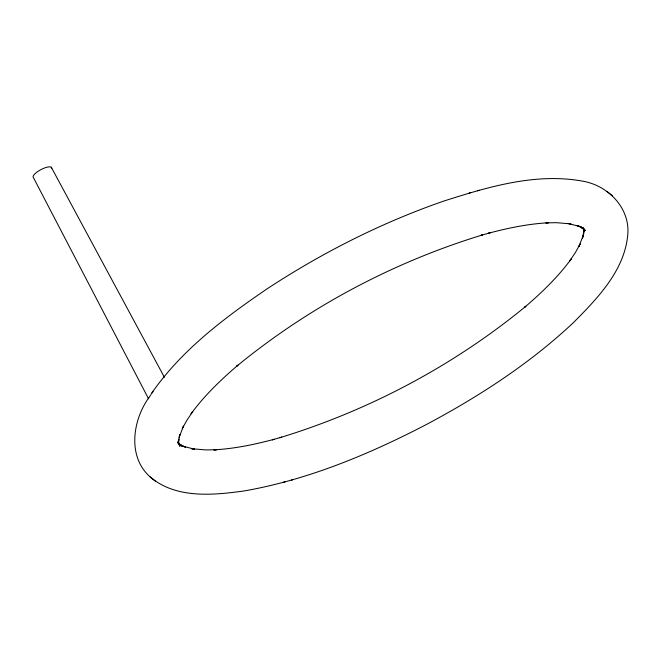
<?xml version="1.0" encoding="UTF-8"?>
<svg xmlns="http://www.w3.org/2000/svg" width="661" height="661" viewBox="0 0 661 661"><rect width="100%" height="100%" fill="white"/><g stroke="black" fill="none" stroke-linecap="round" stroke-linejoin="round"><path stroke-width="0.99" d="M148.461 398.542L150.832 394.7M148.593 398.005C131.944 421.677 127.086 459.296 152.526 478.861M151.295 394.022L152.22 392.675M151.658 393.212C181.643 349.966 224.558 317.784 267.606 288.51C322.593 252.461 381.769 222.542 443.936 201.018C488.363 186.873 535.848 172.538 582.812 181.188C607.178 185.353 628.727 206.463 627.95 232.094C625.959 269.159 597.908 298.02 573.178 322.849C529.478 363.839 478.746 396.674 425.981 424.734C368.78 454.413 308.348 479.613 244.611 490.875C213.239 495.263 175.942 499.005 150.039 476.829M152.567 392.246L153.071 391.684M469.244 193.02L470.996 192.541M477.399 190.74L479.242 190.228M283.156 482.381L285.007 481.869M291.41 480.076L293.154 479.589M581.283 227.12L584.853 230.433L582.68 227.946L584.382 230.168L582.969 227.905L583.894 229.541M177.859 442.837L182.064 445.82L179.346 444.283L185.576 447.183L182.7 446.175L194.326 449.141L191.442 448.695L205.711 449.918L216.535 449.753L213.883 449.86C234.308 448.736 254.435 444.564 274.158 439.292L272.307 439.805L281.76 437.169L280.008 437.656C369.342 410.341 453.661 365.566 525.867 306.25L524.429 307.464C541.566 292.815 557.983 277.066 571.327 258.815L569.724 260.988L575.549 252.262L580.135 243.959L578.887 246.586L583.308 235.159L582.531 238.092L583.861 231.21L583.605 234.316L583.646 228.062L584.307 231.565L583.539 228.846M607.145 191.533L609.616 193.557M609.88 193.747L612.367 195.78M581.126 226.996L585.324 230.408L580.333 226.797L583.06 228.334L576.83 225.434L579.705 226.442L568.072 223.476L570.964 223.922L556.686 222.691L545.862 222.864L548.523 222.757C528.098 223.872 507.97 228.053 488.248 233.316L490.09 232.804L480.646 235.448L482.39 234.961C393.064 262.268 308.737 307.051 236.539 366.359L237.968 365.145C220.84 379.794 204.414 395.551 191.07 413.803L192.681 411.629L186.848 420.355L182.271 428.659L183.518 426.031L179.09 437.45L179.866 434.525L178.536 441.408L178.734 439.078L178.751 444.556L178.09 441.052L179.941 446.324L178.016 442.449L179.726 444.671L178.09 442.804M178.321 443.225L181.891 446.125L178.222 442.87M152.782 479.051L155.261 481.076M51.285 167.225L164.44 377.357M148.568 398.79L33.496 177.726A10.436 3.206 -27.9 0 1 40.957 169.604A10.436 3.206 -27.9 0 1 51.732 168.125"/></g></svg>
